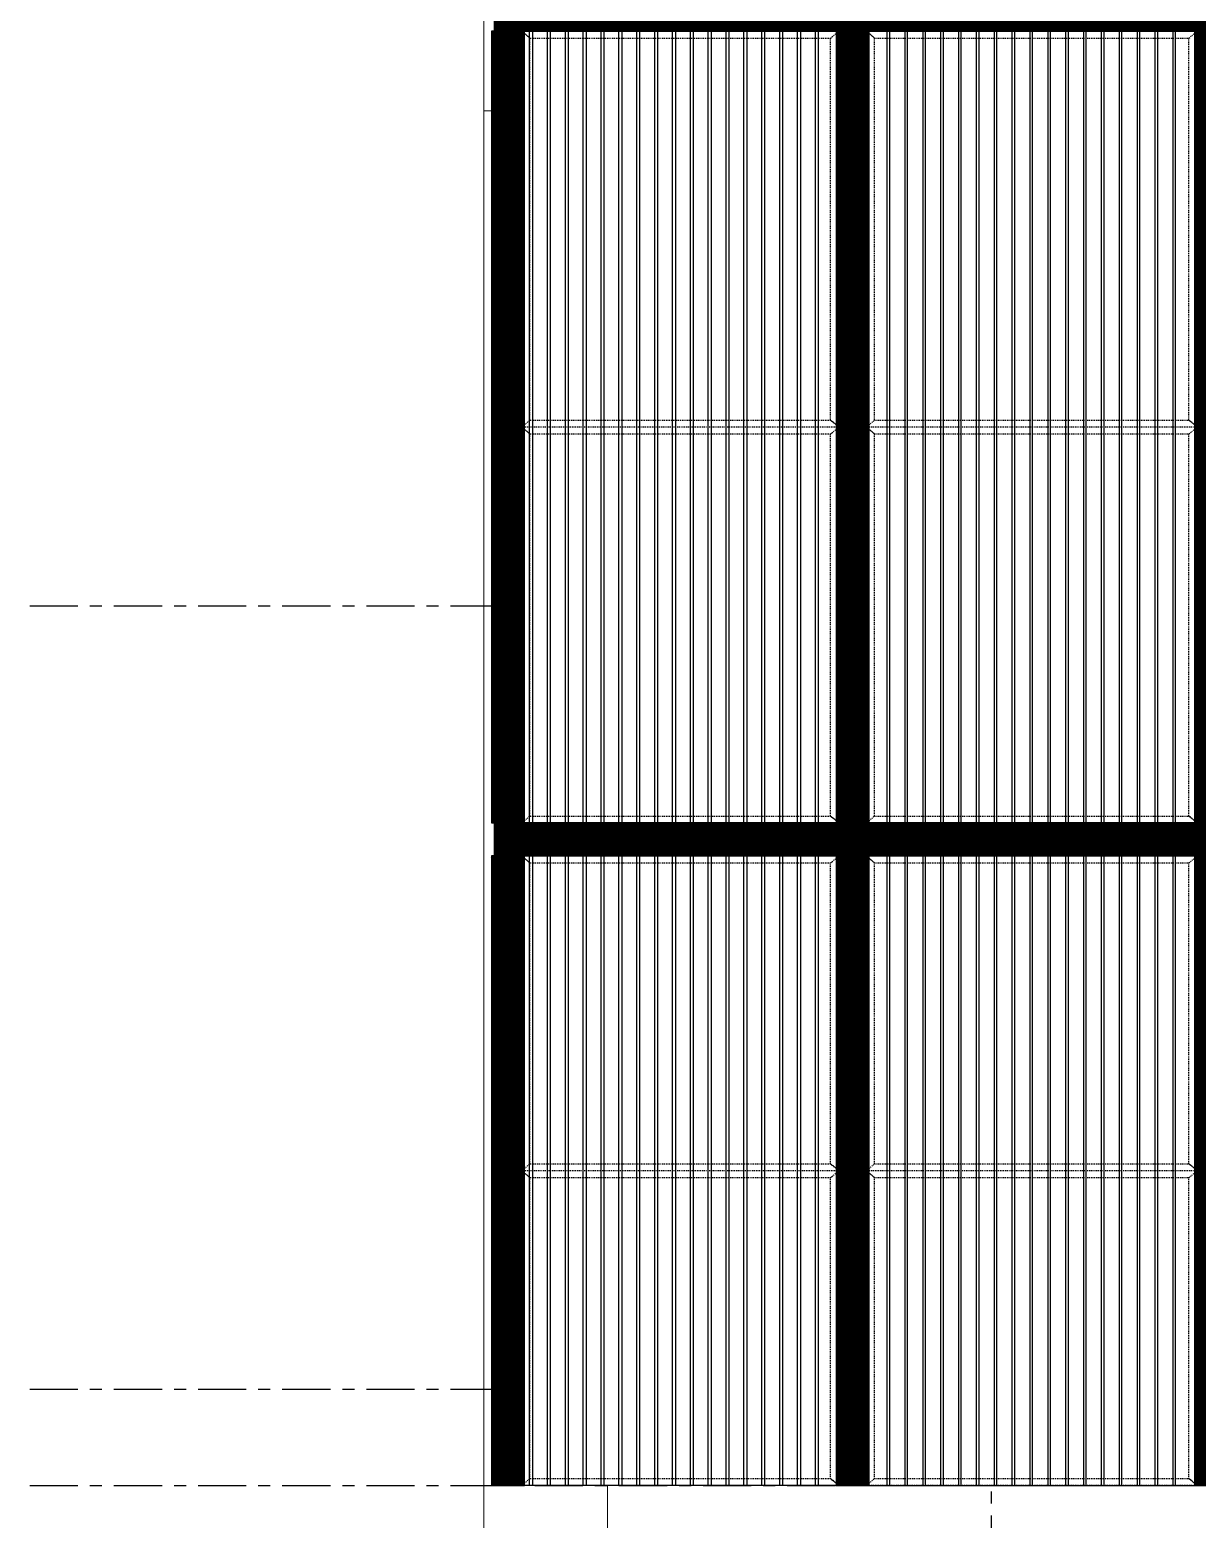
# Model space of a CAD drawing. Header units: millimetres. Extents: x 3774 to 718460, y -768339 to 192544.
# Drawn here: x 505514 to 509762, y -727789 to -722372 of the extents above; entities that cross this region are included whole.
import ezdxf
from ezdxf.enums import TextEntityAlignment as Align
from ezdxf.xclip import XClip

# ---------------------------------------------------------------- set-up
doc = ezdxf.new("R2010")
doc.units = ezdxf.units.MM
doc.header["$XCLIPFRAME"] = 0
doc.set_wipeout_variables(frame=1)
for name, pattern in [('TA_GL_000.70000', [1.925, 0.7, -0.175, 0.175, -0.175, 0.7]), ('TA_HL_001.00000', [6.5, 3.55, -2.95]), ('XKITLINE00', [0]), ('XKITLINE02', [4, 2, -2])]:
    doc.linetypes.add(name, pattern=pattern)
for name, color, linetype in [('000 - 0_SYM_DWG_GRID-BUBBLE_MAIN_COLOR_1', 7, 'Continuous'), ('000 - 0_SYM_DWG_GRIDLINE_MAIN_COLOR_251', 7, 'Continuous'), ('010 - ASPG_EXTR_MAIN_COLOR_2', 7, 'Continuous'), ('010 - ASPG_EXTR_WIPEOUT_', 7, 'Continuous'), ('010 - ASPG_FRAMING_MAIN_COLOR_1', 7, 'Continuous'), ('010 - ASPG_FRAMING_MAIN_COLOR_2', 7, 'Continuous'), ('010 - ASPG_FRAMING_SUB_COLOR_2', 7, 'Continuous'), ('010 - ASPG_FRAMING_SUB_COLOR_3', 7, 'Continuous'), ('010 - ASPG_FRAMING_WIPEOUT_', 7, 'Continuous')]:
    doc.layers.add(name, color=color, linetype=linetype)
doc.layers.add('000_AREA_ASPG_AREA_HATCH_', color=7, linetype='Continuous', plot=False)
doc.layers.add('000_AREA_ASPG_AREA_MAIN_COLOR_1', color=7, linetype='Continuous', plot=False)
doc.layers.add('Bolt', color=7, linetype='Continuous', lineweight=0)
doc.layers.add('Part', color=7, linetype='Continuous', lineweight=0)
doc.styles.add('ARIAL', font='arial.ttf')
doc.styles.add('TA', font='', dxfattribs={"height": 4.5})
doc.styles.get('TA').set_extended_font_data('Cordia New')

# ---------------------------------------------------------------- blocks, each defined once
blk = doc.blocks.new('*U7979')
at = {"layer": '000 - 0_SYM_DWG_GRIDLINE_MAIN_COLOR_251', "color": 7, "linetype": 'ByBlock', "ltscale": 5}
blk.add_line((34.8, 0), (-343.8, 0), dxfattribs=at)
at = {"color": 7, "style": 'TA', "flags": 1}
blk.add_attdef('LOCATION', (6, -6), '', height=4.5, rotation=270, dxfattribs=at)
at = {"layer": '000 - 0_SYM_DWG_GRID-BUBBLE_MAIN_COLOR_1', "color": 7, "style": 'ARIAL'}
blk.add_attdef('GRID-HEAD', text='', height=4, rotation=90, dxfattribs=at).set_placement((52.8, 0), align=Align.MIDDLE_CENTER)
blk = doc.blocks.new('*U6352')
at = {"layer": '000 - 0_SYM_DWG_GRIDLINE_MAIN_COLOR_251', "color": 7, "linetype": 'ByBlock', "ltscale": 5}
blk.add_line((70, 0), (-169.15, 0), dxfattribs=at)
at = {"layer": '000 - 0_SYM_DWG_GRIDLINE_MAIN_COLOR_251', "color": 7}
blk.add_point((0, 0), dxfattribs=at)
at = {"color": 7, "style": 'TA', "flags": 1}
blk.add_attdef('LOCATION', (6, -6), '', height=4.5, rotation=270, dxfattribs=at)
blk = doc.blocks.new('W-1-PP19-SE-ENT3_20260407-142914_PP19_ENT3_ELE4_DIMS_2')
at = {"layer": '000 - 0_SYM_DWG_GRIDLINE_MAIN_COLOR_251', "color": 7, "linetype": 'TA_GL_000.70000'}
for name, p, xscale, yscale, zscale, rotation in [('*U7979', (-2517, 102450), 50.00000000000007, 50.00000000000007, 50.00000000000007, 270), ('*U6352', (-2517, 109400), 50.00000000000003, 50.00000000000003, 50.00000000000003, 180), ('*U6352', (-2517, 106550), 50.00000000000003, 50.00000000000003, 50.00000000000003, 180)]:
    blk.add_blockref(name, p, dxfattribs=dict(at, xscale=xscale, yscale=yscale, zscale=zscale, rotation=rotation))
blk = doc.blocks.new('*A21366434')
at = {"layer": 'Part', "color": 7, "linetype": 'XKITLINE00', "lineweight": 0}
for p, q in [((2530.64496, -103.659902), (2530.64496, -103.707902)), ((2530.64496, -103.707902), (2531.44496, -103.707902)), ((2531.44496, -103.707902), (2531.44496, -103.659902))]:
    blk.add_line(p, q, dxfattribs=at)
blk = doc.blocks.new('*A21376435')
at = {"layer": 'Part', "color": 7, "linetype": 'XKITLINE00', "lineweight": 0}
for p, q in [((2531.02096, -104.507902), (2531.02096, -103.707902)), ((2531.02096, -103.707902), (2531.06896, -103.707902)), ((2531.02096, -103.947902), (2531.06896, -103.947902)), ((2531.06896, -104.507902), (2531.06896, -103.707902)), ((2531.02096, -104.507902), (2531.06896, -104.507902))]:
    blk.add_line(p, q, dxfattribs=at)
blk = doc.blocks.new('*A21386436')
at = {"layer": 'Bolt'}
for points in [[(2530.749, -103.66), (2530.749, -103.612), (2530.861, -103.612), (2530.861, -103.66)], [(2530.749, -103.708), (2530.749, -103.66), (2530.861, -103.66), (2530.861, -103.708)], [(2531.229, -103.66), (2531.229, -103.612), (2531.341, -103.612), (2531.341, -103.66)], [(2531.229, -103.708), (2531.229, -103.66), (2531.341, -103.66), (2531.341, -103.708)]]:
    blk.add_hatch(color=7, dxfattribs=at).paths.add_polyline_path(points, flags=17)
at = {"layer": 'Bolt', "color": 7, "linetype": 'XKITLINE00', "lineweight": 0}
for p, q in [((2530.805, -103.771), (2530.805, -103.428)), ((2531.285, -103.771), (2531.285, -103.428)), ((2530.749, -103.66), (2530.749, -103.612)), ((2530.749, -103.708), (2530.749, -103.66)), ((2530.861, -103.66), (2530.861, -103.612)), ((2530.861, -103.708), (2530.861, -103.66)), ((2531.229, -103.66), (2531.229, -103.612)), ((2531.229, -103.708), (2531.229, -103.66)), ((2531.341, -103.66), (2531.341, -103.612)), ((2531.341, -103.708), (2531.341, -103.66))]:
    blk.add_line(p, q, dxfattribs=at)
blk = doc.blocks.new('*A21426440')
at = {"layer": 'Part', "color": 7, "linetype": 'XKITLINE00', "lineweight": 0}
for p, q in [((2530.64496, -91.659902), (2530.64496, -91.707902)), ((2530.64496, -91.707902), (2531.44496, -91.707902)), ((2531.44496, -91.707902), (2531.44496, -91.659902))]:
    blk.add_line(p, q, dxfattribs=at)
blk = doc.blocks.new('*A21436441')
at = {"layer": 'Part', "color": 7, "linetype": 'XKITLINE00', "lineweight": 0}
for p, q in [((2531.02096, -92.507902), (2531.02096, -91.707902)), ((2531.02096, -91.707902), (2531.06896, -91.707902)), ((2531.06896, -92.507902), (2531.06896, -91.707902)), ((2531.02096, -91.947902), (2531.06896, -91.947902)), ((2531.02096, -92.507902), (2531.06896, -92.507902))]:
    blk.add_line(p, q, dxfattribs=at)
blk = doc.blocks.new('*A21446442')
at = {"layer": 'Bolt'}
for points in [[(2530.749, -91.66), (2530.749, -91.612), (2530.861, -91.612), (2530.861, -91.66)], [(2530.749, -91.708), (2530.749, -91.66), (2530.861, -91.66), (2530.861, -91.708)], [(2531.229, -91.66), (2531.229, -91.612), (2531.341, -91.612), (2531.341, -91.66)], [(2531.229, -91.708), (2531.229, -91.66), (2531.341, -91.66), (2531.341, -91.708)]]:
    blk.add_hatch(color=7, dxfattribs=at).paths.add_polyline_path(points, flags=17)
at = {"layer": 'Bolt', "color": 7, "linetype": 'XKITLINE00', "lineweight": 0}
for p, q in [((2530.805, -91.771), (2530.805, -91.428)), ((2531.285, -91.771), (2531.285, -91.428)), ((2530.749, -91.66), (2530.749, -91.612)), ((2530.749, -91.708), (2530.749, -91.66)), ((2530.861, -91.66), (2530.861, -91.612)), ((2530.861, -91.708), (2530.861, -91.66)), ((2531.229, -91.66), (2531.229, -91.612)), ((2531.229, -91.708), (2531.229, -91.66)), ((2531.341, -91.66), (2531.341, -91.612)), ((2531.341, -91.708), (2531.341, -91.66))]:
    blk.add_line(p, q, dxfattribs=at)
blk = doc.blocks.new('*A21466443')
at = {"layer": 'Part', "color": 7, "linetype": 'XKITLINE00', "lineweight": 0}
for p, q in [((2529.844987, -123.539902), (2526.244987, -123.539902)), ((2526.244987, -123.539902), (2526.244987, -129.139902)), ((2529.844987, -129.139902), (2529.844987, -123.539902)), ((2526.244987, -129.139902), (2529.844987, -129.139902))]:
    blk.add_line(p, q, dxfattribs=at)
blk = doc.blocks.new('*A22026494')
at = {"layer": 'Bolt'}
for points in [[(2530.349, -86.58), (2530.349, -86.5), (2530.461, -86.5), (2530.461, -86.58)], [(2531.629, -86.58), (2531.629, -86.5), (2531.741, -86.5), (2531.741, -86.58)]]:
    blk.add_hatch(color=7, dxfattribs=at).paths.add_polyline_path(points, flags=17)
at = {"layer": 'Bolt', "color": 7, "linetype": 'XKITLINE00', "lineweight": 0}
for p, q in [((2530.349, -86.5), (2530.349, -86.58)), ((2530.405, -86.437), (2530.405, -86.78)), ((2530.461, -86.5), (2530.461, -86.58)), ((2531.629, -86.5), (2531.629, -86.58)), ((2531.685, -86.437), (2531.685, -86.78)), ((2531.741, -86.5), (2531.741, -86.58))]:
    blk.add_line(p, q, dxfattribs=at)
blk = doc.blocks.new('*A22036495')
at = {"layer": 'Bolt', "color": 7, "linetype": 'XKITLINE02', "lineweight": 0}
for p, q in [((2530.9576, -86.859902), (2531.30096, -86.859902)), ((2531.02096, -86.803902), (2531.06896, -86.803902)), ((2531.02096, -86.915902), (2531.06896, -86.915902)), ((2531.06896, -86.803902), (2531.10896, -86.803902)), ((2531.06896, -86.915902), (2531.10896, -86.915902))]:
    blk.add_line(p, q, dxfattribs=at)
blk = doc.blocks.new('*A22046496')
at = {"layer": 'Part', "color": 7, "linetype": 'XKITLINE00', "lineweight": 0}
for p, q in [((2531.06896, -86.659902), (2531.06896, -86.579902)), ((2531.10896, -86.659902), (2531.10896, -86.619902)), ((2531.10896, -86.619902), (2531.54896, -86.619902)), ((2531.54896, -86.619902), (2531.54896, -86.579902))]:
    blk.add_line(p, q, dxfattribs=at)
blk = doc.blocks.new('*A22056497')
at = {"layer": 'Part', "color": 7, "linetype": 'XKITLINE00', "lineweight": 0}
for p, q in [((2530.16496, -86.499902), (2530.00496, -86.339902)), ((2531.92496, -86.499902), (2530.16496, -86.499902)), ((2531.92496, -86.499902), (2532.08496, -86.339902))]:
    blk.add_line(p, q, dxfattribs=at)
blk = doc.blocks.new('*A22066498')
at = {"layer": 'Part', "color": 7, "linetype": 'XKITLINE00', "lineweight": 0}
for p, q in [((2530.16496, -86.579902), (2530.16496, -86.499902)), ((2530.16496, -86.499902), (2531.92496, -86.499902)), ((2530.16496, -86.579902), (2531.92496, -86.579902)), ((2531.92496, -86.579902), (2531.92496, -86.499902))]:
    blk.add_line(p, q, dxfattribs=at)
blk = doc.blocks.new('*A20266361')
at = {"layer": 'Part', "color": 7, "linetype": 'XKITLINE00', "lineweight": 0}
for p, q in [((2576.80496, -103.139902), (2528.804883, -103.139902)), ((2528.804883, -103.659902), (2528.804883, -103.139902)), ((2576.80496, -103.659902), (2576.80496, -103.139902)), ((2576.80496, -103.659902), (2528.804883, -103.659902))]:
    blk.add_line(p, q, dxfattribs=at)
blk = doc.blocks.new('*A20306365')
at = {"layer": 'Part', "color": 7, "linetype": 'XKITLINE00', "lineweight": 0}
for p, q in [((2578.284987, -81.539902), (2526.244827, -81.539902)), ((2526.244827, -81.539902), (2526.244827, -86.339902)), ((2578.284987, -81.539902), (2578.284987, -86.339902)), ((2578.284987, -86.339902), (2526.244827, -86.339902))]:
    blk.add_line(p, q, dxfattribs=at)
blk = doc.blocks.new('*A20316366')
at = {"layer": 'Part', "color": 7, "linetype": 'XKITLINE00', "lineweight": 0}
for p, q in [((2576.80496, -91.139902), (2528.804883, -91.139902)), ((2528.804883, -91.659902), (2528.804883, -91.139902)), ((2576.80496, -91.659902), (2576.80496, -91.139902)), ((2576.80496, -91.659902), (2528.804883, -91.659902))]:
    blk.add_line(p, q, dxfattribs=at)
blk = doc.blocks.new('*A20376368')
at = {"layer": 'Part', "color": 7, "linetype": 'XKITLINE00', "lineweight": 0}
for p, q in [((2526.24496, -123.539902), (2526.24496, -86.339902)), ((2528.64496, -123.539902), (2528.64496, -86.339902))]:
    blk.add_line(p, q, dxfattribs=at)
blk = doc.blocks.new('*A20406371')
at = {"layer": 'Part', "color": 7, "linetype": 'XKITLINE00', "lineweight": 0}
for p, q in [((2546.81296, -91.139902), (2546.81296, -86.339902)), ((2546.81296, -103.139902), (2546.81296, -91.659902)), ((2546.81296, -115.139902), (2546.81296, -103.659902)), ((2546.81296, -123.539902), (2546.81296, -115.659902))]:
    blk.add_line(p, q, dxfattribs=at)
blk = doc.blocks.new('*A20416372')
at = {"layer": 'Part', "color": 7, "linetype": 'XKITLINE00', "lineweight": 0}
for p, q in [((2529.844987, -123.539902), (2529.844987, -130.739902)), ((2529.844987, -123.539902), (2578.636987, -123.539902)), ((2578.636987, -123.539902), (2578.636987, -130.739902)), ((2529.844987, -130.739902), (2578.636987, -130.739902))]:
    blk.add_line(p, q, dxfattribs=at)
blk = doc.blocks.new('*A20426373')
at = {"layer": 'Part', "color": 7, "linetype": 'XKITLINE00', "lineweight": 0}
for p, q in [((2576.80496, -115.139902), (2528.804883, -115.139902)), ((2528.804883, -115.659902), (2528.804883, -115.139902)), ((2576.80496, -115.659902), (2576.80496, -115.139902)), ((2576.80496, -115.659902), (2528.804883, -115.659902))]:
    blk.add_line(p, q, dxfattribs=at)
blk = doc.blocks.new('*A20436374')
at = {"layer": 'Part', "color": 7, "linetype": 'XKITLINE00', "lineweight": 0}
for p, q in [((2530.64496, -86.659902), (2531.44496, -86.659902)), ((2530.64496, -91.139902), (2530.64496, -86.659902)), ((2531.44496, -91.139902), (2531.44496, -86.659902)), ((2530.64496, -103.139902), (2530.64496, -91.707902)), ((2531.44496, -103.139902), (2531.44496, -91.707902)), ((2530.64496, -115.139902), (2530.64496, -103.707902)), ((2531.44496, -115.139902), (2531.44496, -103.707902)), ((2530.64496, -123.219902), (2530.64496, -115.707902)), ((2531.44496, -123.219902), (2531.44496, -115.707902)), ((2530.64496, -123.219902), (2531.44496, -123.219902))]:
    blk.add_line(p, q, dxfattribs=at)
blk = doc.blocks.new('*A20486379')
at = {"layer": 'Bolt'}
for points in [[(2530.749, -115.66), (2530.749, -115.612), (2530.861, -115.612), (2530.861, -115.66)], [(2530.749, -115.708), (2530.749, -115.66), (2530.861, -115.66), (2530.861, -115.708)], [(2531.229, -115.66), (2531.229, -115.612), (2531.341, -115.612), (2531.341, -115.66)], [(2531.229, -115.708), (2531.229, -115.66), (2531.341, -115.66), (2531.341, -115.708)]]:
    blk.add_hatch(color=7, dxfattribs=at).paths.add_polyline_path(points, flags=17)
at = {"layer": 'Bolt', "color": 7, "linetype": 'XKITLINE00', "lineweight": 0}
for p, q in [((2530.749, -115.66), (2530.749, -115.612)), ((2530.749, -115.708), (2530.749, -115.66)), ((2530.805, -115.771), (2530.805, -115.428)), ((2530.861, -115.66), (2530.861, -115.612)), ((2530.861, -115.708), (2530.861, -115.66)), ((2531.229, -115.66), (2531.229, -115.612)), ((2531.229, -115.708), (2531.229, -115.66)), ((2531.285, -115.771), (2531.285, -115.428)), ((2531.341, -115.66), (2531.341, -115.612)), ((2531.341, -115.708), (2531.341, -115.66))]:
    blk.add_line(p, q, dxfattribs=at)
blk = doc.blocks.new('*A20546385')
at = {"layer": 'Bolt'}
for points in [[(2530.461, -123.3), (2530.461, -123.38), (2530.349, -123.38), (2530.349, -123.3)], [(2531.741, -123.3), (2531.741, -123.38), (2531.629, -123.38), (2531.629, -123.3)]]:
    blk.add_hatch(color=7, dxfattribs=at).paths.add_polyline_path(points, flags=17)
at = {"layer": 'Bolt', "color": 7, "linetype": 'XKITLINE00', "lineweight": 0}
for p, q in [((2530.349, -123.38), (2530.349, -123.3)), ((2530.405, -123.443), (2530.405, -123.1)), ((2530.461, -123.38), (2530.461, -123.3)), ((2531.629, -123.38), (2531.629, -123.3)), ((2531.685, -123.443), (2531.685, -123.1)), ((2531.741, -123.38), (2531.741, -123.3))]:
    blk.add_line(p, q, dxfattribs=at)
blk = doc.blocks.new('*A20556386')
at = {"layer": 'Bolt', "color": 7, "linetype": 'XKITLINE02', "lineweight": 0}
for p, q in [((2531.13232, -123.019902), (2530.78896, -123.019902)), ((2531.02096, -122.963902), (2530.98096, -122.963902)), ((2531.02096, -123.075902), (2530.98096, -123.075902)), ((2531.06896, -122.963902), (2531.02096, -122.963902)), ((2531.06896, -123.075902), (2531.02096, -123.075902))]:
    blk.add_line(p, q, dxfattribs=at)
blk = doc.blocks.new('*A20566387')
at = {"layer": 'Part', "color": 7, "linetype": 'XKITLINE00', "lineweight": 0}
for p, q in [((2530.98096, -123.259902), (2530.54096, -123.259902)), ((2530.54096, -123.259902), (2530.54096, -123.299902)), ((2530.98096, -123.219902), (2530.98096, -123.259902)), ((2531.02096, -123.299902), (2531.02096, -123.219902))]:
    blk.add_line(p, q, dxfattribs=at)
blk = doc.blocks.new('*A20576388')
at = {"layer": 'Part', "color": 7, "linetype": 'XKITLINE00', "lineweight": 0}
for p, q in [((2530.00496, -123.539902), (2530.16496, -123.379902)), ((2530.16496, -123.379902), (2531.92496, -123.379902)), ((2532.08496, -123.539902), (2531.92496, -123.379902))]:
    blk.add_line(p, q, dxfattribs=at)
blk = doc.blocks.new('*A20586389')
at = {"layer": 'Part', "color": 7, "linetype": 'XKITLINE00', "lineweight": 0}
for p, q in [((2531.92496, -123.299902), (2530.16496, -123.299902)), ((2530.16496, -123.299902), (2530.16496, -123.379902)), ((2531.92496, -123.379902), (2530.16496, -123.379902)), ((2531.92496, -123.299902), (2531.92496, -123.379902))]:
    blk.add_line(p, q, dxfattribs=at)
blk = doc.blocks.new('*A20616392')
at = {"layer": 'Part', "color": 7, "linetype": 'XKITLINE00', "lineweight": 0}
for p, q in [((2530.64496, -115.659902), (2530.64496, -115.707902)), ((2530.64496, -115.707902), (2531.44496, -115.707902)), ((2531.44496, -115.707902), (2531.44496, -115.659902))]:
    blk.add_line(p, q, dxfattribs=at)
blk = doc.blocks.new('*A20626393')
at = {"layer": 'Part', "color": 7, "linetype": 'XKITLINE00', "lineweight": 0}
for p, q in [((2531.02096, -116.507902), (2531.02096, -115.707902)), ((2531.02096, -115.707902), (2531.06896, -115.707902)), ((2531.06896, -116.507902), (2531.06896, -115.707902)), ((2531.02096, -115.947902), (2531.06896, -115.947902)), ((2531.02096, -116.507902), (2531.06896, -116.507902))]:
    blk.add_line(p, q, dxfattribs=at)
blk = doc.blocks.new('W-1-PP19-SE-ENT3_20260407-143459_PP19_ENT3_SE_ELE4')
at = {"color": 7, "lineweight": 0, "xscale": 125, "yscale": 125, "zscale": 125}
for name in ['*A20376368', '*A20406371', '*A20306365', '*A22056497', '*A22066498', '*A22026494', '*A22046496', '*A20436374', '*A22036495', '*A20316366', '*A21426440', '*A21446442', '*A21436441', '*A20266361', '*A21386436', '*A21366434', '*A21376435', '*A20426373', '*A20486379', '*A20616392', '*A20626393', '*A20556386', '*A20576388', '*A20586389', '*A20546385', '*A20566387', '*A21466443', '*A20416372']:
    blk.add_blockref(name, (-320145.950375, 121992.48775), dxfattribs=at)
blk = doc.blocks.new('*U6694')
at = {"color": 7}
blk.add_wipeout([(50, 0), (1204, 0), (1204, 2290), (50, 2290)], dxfattribs=at).dxf.layer = '010 - ASPG_EXTR_WIPEOUT_'
at = {"layer": '010 - ASPG_EXTR_MAIN_COLOR_2', "color": 7}
for points in [[(125, 0), (135.2, 0), (135.2, 2290), (125, 2290)], [(190, 0), (200.2, 0), (200.2, 2290), (190, 2290)], [(255, 0), (265.2, 0), (265.2, 2290), (255, 2290)], [(320, 0), (330.2, 0), (330.2, 2290), (320, 2290)], [(385, 0), (395.2, 0), (395.2, 2290), (385, 2290)], [(450, 0), (460.2, 0), (460.2, 2290), (450, 2290)], [(515, 0), (525.2, 0), (525.2, 2290), (515, 2290)], [(580, 0), (590.2, 0), (590.2, 2290), (580, 2290)], [(645, 0), (655.2, 0), (655.2, 2290), (645, 2290)], [(710, 0), (720.2, 0), (720.2, 2290), (710, 2290)], [(775, 0), (785.2, 0), (785.2, 2290), (775, 2290)], [(840, 0), (850.2, 0), (850.2, 2290), (840, 2290)], [(905, 0), (915.2, 0), (915.2, 2290), (905, 2290)], [(970, 0), (980.2, 0), (980.2, 2290), (970, 2290)], [(1035, 0), (1045.2, 0), (1045.2, 2290), (1035, 2290)], [(1100, 0), (1110.2, 0), (1110.2, 2290), (1100, 2290)], [(1165, 0), (1175.2, 0), (1175.2, 2290), (1165, 2290)]]:
    blk.add_lwpolyline(points, close=True, dxfattribs=at)
at = {"layer": '010 - ASPG_FRAMING_SUB_COLOR_2', "color": 7}
blk.add_lwpolyline([(50, 0), (1204, 0), (1204, 2290), (50, 2290)], close=True, dxfattribs=at)
at = {"color": 7}
for points in [[(-50, 0), (50, 0), (50, 2290), (-50, 2290)], [(1204, 0), (1304, 0), (1304, 2290), (1204, 2290)]]:
    blk.add_wipeout(points, dxfattribs=at).dxf.layer = '010 - ASPG_EXTR_WIPEOUT_'
at = {"layer": '010 - ASPG_FRAMING_MAIN_COLOR_1', "color": 7}
for points in [[(-50, 0), (-40, 0), (-40, 2290), (-50, 2290)], [(40, 0), (50, 0), (50, 2290), (40, 2290)], [(1204, 0), (1214, 0), (1214, 2290), (1204, 2290)], [(1294, 0), (1304, 0), (1304, 2290), (1294, 2290)]]:
    blk.add_lwpolyline(points, close=True, dxfattribs=at)
at = {"layer": '010 - ASPG_FRAMING_SUB_COLOR_2', "color": 7}
for points in [[(-50, 0), (50, 0), (50, 2290), (-50, 2290)], [(1204, 0), (1304, 0), (1304, 2290), (1204, 2290)]]:
    blk.add_lwpolyline(points, close=True, dxfattribs=at)
blk = doc.blocks.new('*U6695')
at = {"color": 7}
blk.add_wipeout([(50, 0), (1254, 0), (1254, 2290), (50, 2290)], dxfattribs=at).dxf.layer = '010 - ASPG_EXTR_WIPEOUT_'
at = {"layer": '010 - ASPG_EXTR_MAIN_COLOR_2', "color": 7}
for points in [[(125, 0), (135.2, 0), (135.2, 2290), (125, 2290)], [(190, 0), (200.2, 0), (200.2, 2290), (190, 2290)], [(255, 0), (265.2, 0), (265.2, 2290), (255, 2290)], [(320, 0), (330.2, 0), (330.2, 2290), (320, 2290)], [(385, 0), (395.2, 0), (395.2, 2290), (385, 2290)], [(450, 0), (460.2, 0), (460.2, 2290), (450, 2290)], [(515, 0), (525.2, 0), (525.2, 2290), (515, 2290)], [(580, 0), (590.2, 0), (590.2, 2290), (580, 2290)], [(645, 0), (655.2, 0), (655.2, 2290), (645, 2290)], [(710, 0), (720.2, 0), (720.2, 2290), (710, 2290)], [(775, 0), (785.2, 0), (785.2, 2290), (775, 2290)], [(840, 0), (850.2, 0), (850.2, 2290), (840, 2290)], [(905, 0), (915.2, 0), (915.2, 2290), (905, 2290)], [(970, 0), (980.2, 0), (980.2, 2290), (970, 2290)], [(1035, 0), (1045.2, 0), (1045.2, 2290), (1035, 2290)], [(1100, 0), (1110.2, 0), (1110.2, 2290), (1100, 2290)], [(1165, 0), (1175.2, 0), (1175.2, 2290), (1165, 2290)]]:
    blk.add_lwpolyline(points, close=True, dxfattribs=at)
at = {"layer": '010 - ASPG_FRAMING_SUB_COLOR_2', "color": 7}
blk.add_lwpolyline([(50, 0), (1254, 0), (1254, 2290), (50, 2290)], close=True, dxfattribs=at)
at = {"color": 7}
for points in [[(-50, 0), (50, 0), (50, 2290), (-50, 2290)], [(1254, 0), (1354, 0), (1354, 2290), (1254, 2290)]]:
    blk.add_wipeout(points, dxfattribs=at).dxf.layer = '010 - ASPG_EXTR_WIPEOUT_'
at = {"layer": '010 - ASPG_FRAMING_MAIN_COLOR_1', "color": 7}
for points in [[(-50, 0), (-40, 0), (-40, 2290), (-50, 2290)], [(40, 0), (50, 0), (50, 2290), (40, 2290)], [(1254, 0), (1264, 0), (1264, 2290), (1254, 2290)], [(1344, 0), (1354, 0), (1354, 2290), (1344, 2290)]]:
    blk.add_lwpolyline(points, close=True, dxfattribs=at)
at = {"layer": '010 - ASPG_FRAMING_SUB_COLOR_2', "color": 7}
for points in [[(-50, 0), (50, 0), (50, 2290), (-50, 2290)], [(1254, 0), (1354, 0), (1354, 2290), (1254, 2290)]]:
    blk.add_lwpolyline(points, close=True, dxfattribs=at)
blk = doc.blocks.new('*U6703')
at = {"color": 7}
blk.add_wipeout([(0, -40), (6614.6, -40), (6614.6, 40), (0, 40)], dxfattribs=at).dxf.layer = '010 - ASPG_FRAMING_WIPEOUT_'
at = {"layer": '010 - ASPG_FRAMING_MAIN_COLOR_2', "color": 7}
blk.add_lwpolyline([(0, -40), (6614.6, -40), (6614.6, 40), (0, 40)], close=True, dxfattribs=at)
at = {"color": 7}
for points in [[(0, 40), (6635.5, 40), (6635.5, 50), (0, 50)], [(0, -50), (6635.5, -50), (6635.5, -40), (0, -40)]]:
    blk.add_wipeout(points, dxfattribs=at).dxf.layer = '010 - ASPG_FRAMING_WIPEOUT_'
at = {"layer": '010 - ASPG_FRAMING_MAIN_COLOR_1', "color": 7}
for points in [[(0, 40), (6635.5, 40), (6635.5, 50), (0, 50)], [(0, -50), (6635.5, -50), (6635.5, -40), (0, -40)]]:
    blk.add_lwpolyline(points, close=True, dxfattribs=at)
blk = doc.blocks.new('*U8049')
at = {"color": 7}
blk.add_wipeout([(50, 0), (1204, 0), (1204, 2880), (50, 2880)], dxfattribs=at).dxf.layer = '010 - ASPG_EXTR_WIPEOUT_'
at = {"layer": '010 - ASPG_EXTR_MAIN_COLOR_2', "color": 7}
for points in [[(125, 0), (135.2, 0), (135.2, 2880), (125, 2880)], [(190, 0), (200.2, 0), (200.2, 2880), (190, 2880)], [(255, 0), (265.2, 0), (265.2, 2880), (255, 2880)], [(320, 0), (330.2, 0), (330.2, 2880), (320, 2880)], [(385, 0), (395.2, 0), (395.2, 2880), (385, 2880)], [(450, 0), (460.2, 0), (460.2, 2880), (450, 2880)], [(515, 0), (525.2, 0), (525.2, 2880), (515, 2880)], [(580, 0), (590.2, 0), (590.2, 2880), (580, 2880)], [(645, 0), (655.2, 0), (655.2, 2880), (645, 2880)], [(710, 0), (720.2, 0), (720.2, 2880), (710, 2880)], [(775, 0), (785.2, 0), (785.2, 2880), (775, 2880)], [(840, 0), (850.2, 0), (850.2, 2880), (840, 2880)], [(905, 0), (915.2, 0), (915.2, 2880), (905, 2880)], [(970, 0), (980.2, 0), (980.2, 2880), (970, 2880)], [(1035, 0), (1045.2, 0), (1045.2, 2880), (1035, 2880)], [(1100, 0), (1110.2, 0), (1110.2, 2880), (1100, 2880)], [(1165, 0), (1175.2, 0), (1175.2, 2880), (1165, 2880)]]:
    blk.add_lwpolyline(points, close=True, dxfattribs=at)
at = {"layer": '010 - ASPG_FRAMING_SUB_COLOR_2', "color": 7}
blk.add_lwpolyline([(50, 0), (1204, 0), (1204, 2880), (50, 2880)], close=True, dxfattribs=at)
at = {"color": 7}
for points in [[(-50, 0), (50, 0), (50, 2880), (-50, 2880)], [(1204, 0), (1304, 0), (1304, 2880), (1204, 2880)]]:
    blk.add_wipeout(points, dxfattribs=at).dxf.layer = '010 - ASPG_EXTR_WIPEOUT_'
at = {"layer": '010 - ASPG_FRAMING_MAIN_COLOR_1', "color": 7}
for points in [[(-50, 0), (-40, 0), (-40, 2880), (-50, 2880)], [(40, 0), (50, 0), (50, 2880), (40, 2880)], [(1204, 0), (1214, 0), (1214, 2880), (1204, 2880)], [(1294, 0), (1304, 0), (1304, 2880), (1294, 2880)]]:
    blk.add_lwpolyline(points, close=True, dxfattribs=at)
at = {"layer": '010 - ASPG_FRAMING_SUB_COLOR_2', "color": 7}
for points in [[(-50, 0), (50, 0), (50, 2880), (-50, 2880)], [(1204, 0), (1304, 0), (1304, 2880), (1204, 2880)]]:
    blk.add_lwpolyline(points, close=True, dxfattribs=at)
blk = doc.blocks.new('*U8050')
at = {"color": 7}
blk.add_wipeout([(50, 0), (1254, 0), (1254, 2880), (50, 2880)], dxfattribs=at).dxf.layer = '010 - ASPG_EXTR_WIPEOUT_'
at = {"layer": '010 - ASPG_EXTR_MAIN_COLOR_2', "color": 7}
for points in [[(125, 0), (135.2, 0), (135.2, 2880), (125, 2880)], [(190, 0), (200.2, 0), (200.2, 2880), (190, 2880)], [(255, 0), (265.2, 0), (265.2, 2880), (255, 2880)], [(320, 0), (330.2, 0), (330.2, 2880), (320, 2880)], [(385, 0), (395.2, 0), (395.2, 2880), (385, 2880)], [(450, 0), (460.2, 0), (460.2, 2880), (450, 2880)], [(515, 0), (525.2, 0), (525.2, 2880), (515, 2880)], [(580, 0), (590.2, 0), (590.2, 2880), (580, 2880)], [(645, 0), (655.2, 0), (655.2, 2880), (645, 2880)], [(710, 0), (720.2, 0), (720.2, 2880), (710, 2880)], [(775, 0), (785.2, 0), (785.2, 2880), (775, 2880)], [(840, 0), (850.2, 0), (850.2, 2880), (840, 2880)], [(905, 0), (915.2, 0), (915.2, 2880), (905, 2880)], [(970, 0), (980.2, 0), (980.2, 2880), (970, 2880)], [(1035, 0), (1045.2, 0), (1045.2, 2880), (1035, 2880)], [(1100, 0), (1110.2, 0), (1110.2, 2880), (1100, 2880)], [(1165, 0), (1175.2, 0), (1175.2, 2880), (1165, 2880)]]:
    blk.add_lwpolyline(points, close=True, dxfattribs=at)
at = {"layer": '010 - ASPG_FRAMING_SUB_COLOR_2', "color": 7}
blk.add_lwpolyline([(50, 0), (1254, 0), (1254, 2880), (50, 2880)], close=True, dxfattribs=at)
at = {"color": 7}
for points in [[(-50, 0), (50, 0), (50, 2880), (-50, 2880)], [(1254, 0), (1354, 0), (1354, 2880), (1254, 2880)]]:
    blk.add_wipeout(points, dxfattribs=at).dxf.layer = '010 - ASPG_EXTR_WIPEOUT_'
at = {"layer": '010 - ASPG_FRAMING_MAIN_COLOR_1', "color": 7}
for points in [[(-50, 0), (-40, 0), (-40, 2880), (-50, 2880)], [(40, 0), (50, 0), (50, 2880), (40, 2880)], [(1254, 0), (1264, 0), (1264, 2880), (1254, 2880)], [(1344, 0), (1354, 0), (1354, 2880), (1344, 2880)]]:
    blk.add_lwpolyline(points, close=True, dxfattribs=at)
at = {"layer": '010 - ASPG_FRAMING_SUB_COLOR_2', "color": 7}
for points in [[(-50, 0), (50, 0), (50, 2880), (-50, 2880)], [(1254, 0), (1354, 0), (1354, 2880), (1254, 2880)]]:
    blk.add_lwpolyline(points, close=True, dxfattribs=at)
blk = doc.blocks.new('*U8182')
at = {"layer": '010 - ASPG_FRAMING_SUB_COLOR_3', "color": 7, "linetype": 'ByBlock'}
for points in [[(0, 0), (0, 1154), (25, 1124), (25, 30), (0, 0)], [(1145, 1154), (0, 1154), (25, 1124), (1120, 1124)], [(1145, 0), (1145, 1154), (1120, 1124), (1120, 30), (1145, 0)], [(25, 30), (1120, 30), (1145, 0), (0, 0), (25, 30)]]:
    blk.add_lwpolyline(points, close=True, dxfattribs=at)
blk = doc.blocks.new('*U8183')
at = {"layer": '010 - ASPG_FRAMING_SUB_COLOR_3', "color": 7, "linetype": 'ByBlock'}
for points in [[(0, 0), (0, 1204), (25, 1174), (25, 30), (0, 0)], [(1145, 1204), (0, 1204), (25, 1174), (1120, 1174)], [(1145, 0), (1145, 1204), (1120, 1174), (1120, 30), (1145, 0)], [(25, 30), (1120, 30), (1145, 0), (0, 0), (25, 30)]]:
    blk.add_lwpolyline(points, close=True, dxfattribs=at)
blk = doc.blocks.new('*U8179')
at = {"layer": '010 - ASPG_FRAMING_SUB_COLOR_3', "color": 7, "linetype": 'ByBlock'}
for points in [[(0, 0), (0, 1154), (25, 1124), (25, 30), (0, 0)], [(1440, 1154), (0, 1154), (25, 1124), (1415, 1124)], [(1440, 0), (1440, 1154), (1415, 1124), (1415, 30), (1440, 0)], [(25, 30), (1415, 30), (1440, 0), (0, 0), (25, 30)]]:
    blk.add_lwpolyline(points, close=True, dxfattribs=at)
blk = doc.blocks.new('*U8180')
at = {"layer": '010 - ASPG_FRAMING_SUB_COLOR_3', "color": 7, "linetype": 'ByBlock'}
for points in [[(0, 0), (0, 1204), (25, 1174), (25, 30), (0, 0)], [(1440, 1204), (0, 1204), (25, 1174), (1415, 1174)], [(1440, 0), (1440, 1204), (1415, 1174), (1415, 30), (1440, 0)], [(25, 30), (1415, 30), (1440, 0), (0, 0), (25, 30)]]:
    blk.add_lwpolyline(points, close=True, dxfattribs=at)
blk = doc.blocks.new('*U8193')
at = {"layer": '000_AREA_ASPG_AREA_HATCH_', "transparency": 33554539}
h = blk.add_hatch(dxfattribs=at)
h.set_pattern_fill('ANSI31')
h.set_pattern_definition([(45, (-24.4354, 2854.1105), (-2.245064, 2.245064), [])])
h.paths.add_polyline_path([(-60, 0), (60, 0), (60, 2880), (-60, 2880)])
at = {"layer": '000_AREA_ASPG_AREA_MAIN_COLOR_1', "color": 7}
blk.add_lwpolyline([(-60, 0), (60, 0), (60, 2880), (-60, 2880)], close=True, dxfattribs=at)
blk = doc.blocks.new('*U8195')
at = {"layer": '000_AREA_ASPG_AREA_HATCH_', "transparency": 33554539}
h = blk.add_hatch(dxfattribs=at)
h.set_pattern_fill('ANSI31')
h.set_pattern_definition([(45, (-24.4354, 2264.1105), (-2.245064, 2.245064), [])])
h.paths.add_polyline_path([(-60, 0), (60, 0), (60, 2290), (-60, 2290)])
at = {"layer": '000_AREA_ASPG_AREA_MAIN_COLOR_1', "color": 7}
blk.add_lwpolyline([(-60, 0), (60, 0), (60, 2290), (-60, 2290)], close=True, dxfattribs=at)
blk = doc.blocks.new('*U8196')
at = {"layer": '000_AREA_ASPG_AREA_HATCH_', "transparency": 33554539}
h = blk.add_hatch(dxfattribs=at)
h.set_pattern_fill('ANSI31')
h.set_pattern_definition([(45, (-24.4354, 6609.6444), (-2.245064, 2.245064), [])])
h.paths.add_polyline_path([(-60, 0), (60, 0), (60, 6635.5), (-60, 6635.5)])
at = {"layer": '000_AREA_ASPG_AREA_MAIN_COLOR_1', "color": 7}
blk.add_lwpolyline([(-60, 0), (60, 0), (60, 6635.5), (-60, 6635.5)], close=True, dxfattribs=at)

msp = doc.modelspace()

# ---------------------------------------------------------------- block references
at = {"color": 7}
ref = msp.add_blockref('W-1-PP19-SE-ENT3_20260407-142914_PP19_ENT3_ELE4_DIMS_2', (511531.288, -833866.64), dxfattribs=at)
XClip(ref).set_block_clipping_path([(-11304.0968506876, 98755.1221213046), (6699.1176849194, 115887.2401709807)])
msp.add_blockref('W-1-PP19-SE-ENT3_20260407-143459_PP19_ENT3_SE_ELE4', (511531.288, -833866.64), dxfattribs=at)

# ---------------------------------------------------------------- next in the draw order: block references
at = {"color": 7, "xscale": -1}
msp.add_blockref('*U6694', (508508.288, -727666.64), dxfattribs=at)

# ---------------------------------------------------------------- next in the draw order: block references
at = {"color": 7, "rotation": 2.61259725053975e-05}
msp.add_blockref('*U6695', (508508.288, -727666.64), dxfattribs=at)

# ---------------------------------------------------------------- next in the draw order: block references
at = {"color": 7}
msp.add_blockref('*U6703', (507204.288, -725316.64), dxfattribs=at)
at = {"color": 7, "linetype": 'TA_HL_001.00000', "rotation": 90}
for name, p in [('*U8182', (508458.287, -727666.64)), ('*U8183', (509762.287, -727666.64))]:
    msp.add_blockref(name, p, dxfattribs=at)
at = {"layer": '000 - 0_SYM_DWG_GRIDLINE_MAIN_COLOR_251', "color": 7, "linetype": 'TA_GL_000.70000', "xscale": 50.00000000000003, "yscale": 50.00000000000003, "zscale": 50.00000000000003, "rotation": 180}
msp.add_blockref('*U6352', (509014.288, -727666.64), dxfattribs=at)

# ---------------------------------------------------------------- next in the draw order: block references
at = {"color": 7, "xscale": -1}
msp.add_blockref('*U8049', (508508.288, -725256.64), dxfattribs=at)
at = {"color": 7}
for p in [(507254.288, -727666.64), (508508.288, -727666.64)]:
    msp.add_blockref('*U8195', p, dxfattribs=at)
at = {"color": 7, "linetype": 'TA_HL_001.00000', "rotation": 90}
for name, p in [('*U8182', (508458.287, -726521.64)), ('*U8183', (509762.287, -726521.64))]:
    msp.add_blockref(name, p, dxfattribs=at)
at = {"color": 7, "rotation": 2.61259725053975e-05}
msp.add_blockref('*U8195', (509812.288, -727666.64), dxfattribs=at)

# ---------------------------------------------------------------- next in the draw order: block references
at = {"color": 7}
msp.add_blockref('*U8193', (507254.288, -725256.64), dxfattribs=at)
at = {"color": 7, "rotation": 2.61259725053975e-05}
msp.add_blockref('*U8050', (508508.288, -725256.64), dxfattribs=at)

# ---------------------------------------------------------------- next in the draw order: block references
at = {"color": 7}
for name, p, rotation in [('*U8196', (507204.288, -722316.64), 270), ('*U8193', (509812.288, -725256.64), 2.61259725053975e-05), ('*U8196', (507204.288, -725316.64), 270)]:
    msp.add_blockref(name, p, dxfattribs=dict(at, rotation=rotation))
at = {"color": 7, "linetype": 'TA_HL_001.00000', "rotation": 90}
for name, p in [('*U8179', (508458.287, -723816.64)), ('*U8180', (509762.287, -723816.64)), ('*U8179', (508458.287, -725256.64)), ('*U8180', (509762.287, -725256.64))]:
    msp.add_blockref(name, p, dxfattribs=at)
at = {"color": 7}
msp.add_blockref('*U8193', (508508.288, -725256.64), dxfattribs=at)

doc.saveas('drawing.dxf')
